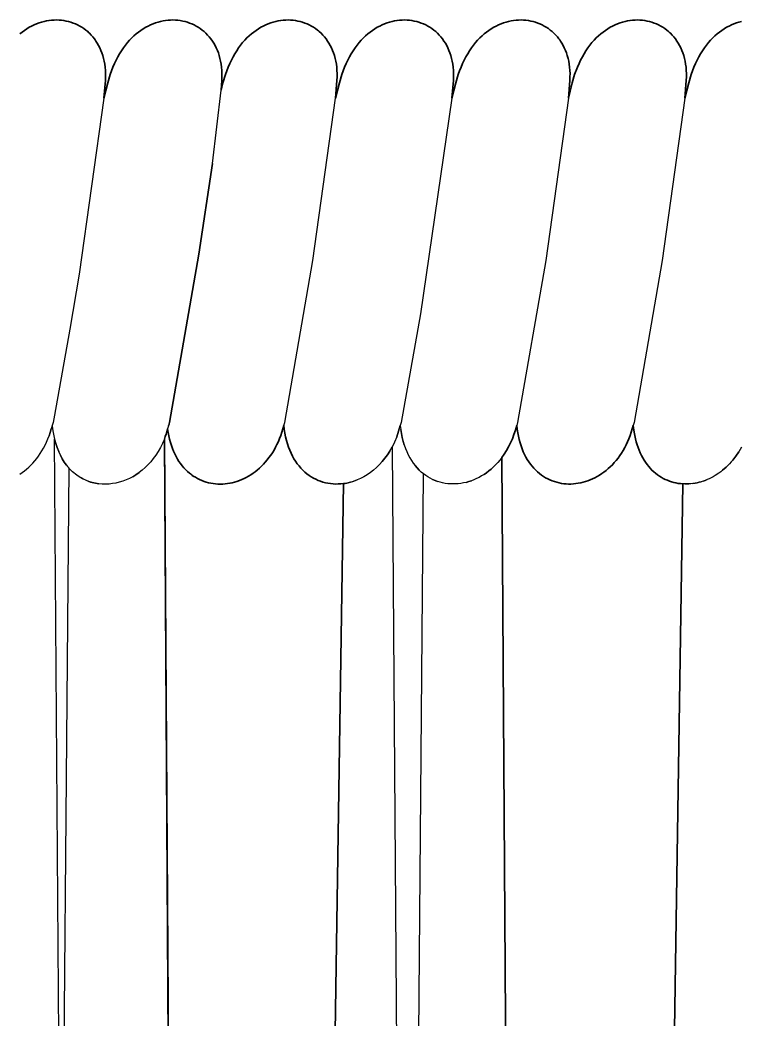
# Model space of a CAD drawing. Header units: millimetres. Extents: x 0 to 1881, y -1115 to 723.
# Drawn here: x 591.9 to 631.2, y -466.6 to -412.2 of the extents above; entities that cross this region are included whole.
import ezdxf

# ---------------------------------------------------------------- set-up
doc = ezdxf.new("R2010")
doc.units = ezdxf.units.MM
doc.layers.add('Blocks', color=7, linetype='Continuous')
doc.layers.add('Blocks$Inner', color=7, linetype='Continuous', lineweight=25, true_color=0x007f00)
doc.layers.add('Blocks$Outline', color=7, linetype='Continuous', lineweight=35, true_color=0xff3f3f)

# ---------------------------------------------------------------- blocks, each defined once
blk = doc.blocks.new('PK4 Lounge Chair Back')
at = {"layer": 'Blocks$Inner'}
for p, q in [((601.753, 381.577), (599.807, 679.991)), ((612.084, 679.341), (612.206, 679.557)), ((595.196, 677.922), (595.36, 677.829))]:
    blk.add_line(p, q, dxfattribs=at)
for points in [[(596.514, 698.551), (596.594, 699.527), (596.602, 699.712), (596.603, 699.893), (596.596, 700.069), (596.581, 700.24), (596.56, 700.406), (596.532, 700.568), (596.496, 700.724), (596.455, 700.874), (596.407, 701.02), (596.353, 701.161), (596.293, 701.296), (596.228, 701.426), (596.157, 701.55), (596.081, 701.669), (596.042, 701.726), (596, 701.782), (595.915, 701.89), (595.825, 701.993), (595.73, 702.089), (595.681, 702.135), (595.632, 702.18), (595.529, 702.265), (595.423, 702.344), (595.313, 702.417), (595.2, 702.484), (595.084, 702.545), (594.965, 702.6), (594.843, 702.649), (594.72, 702.692), (594.593, 702.728), (594.465, 702.758), (594.335, 702.782), (594.204, 702.8), (594.071, 702.81), (593.937, 702.815), (593.802, 702.812), (593.666, 702.803), (593.53, 702.788), (593.394, 702.765), (593.257, 702.736), (593.121, 702.7), (592.985, 702.657), (592.85, 702.607), (592.715, 702.55), (592.581, 702.486), (592.449, 702.414), (592.318, 702.336), (592.189, 702.25), (592.061, 702.157), (591.936, 702.056)], [(602.426, 695), (602.893, 698.991), (602.935, 699.527), (602.943, 699.712), (602.944, 699.893), (602.937, 700.069), (602.922, 700.24), (602.901, 700.406), (602.872, 700.568), (602.837, 700.724), (602.796, 700.874), (602.748, 701.02), (602.694, 701.161), (602.634, 701.296), (602.569, 701.426), (602.498, 701.55), (602.422, 701.669), (602.342, 701.782), (602.256, 701.89), (602.166, 701.993), (602.071, 702.089), (601.973, 702.18), (601.87, 702.265), (601.764, 702.344), (601.654, 702.417), (601.541, 702.484), (601.425, 702.545), (601.306, 702.6), (601.184, 702.649), (601.06, 702.692), (600.934, 702.728), (600.806, 702.758), (600.676, 702.782), (600.545, 702.8), (600.412, 702.81), (600.278, 702.815), (600.143, 702.812), (600.007, 702.803), (599.871, 702.788), (599.735, 702.765), (599.599, 702.736), (599.462, 702.7), (599.326, 702.657), (599.191, 702.607), (599.056, 702.55), (598.922, 702.486), (598.79, 702.414), (598.659, 702.336), (598.53, 702.25), (598.402, 702.157), (598.277, 702.056), (598.153, 701.948), (598.033, 701.833), (597.915, 701.71), (597.8, 701.579), (597.688, 701.441), (597.579, 701.295), (597.474, 701.141), (597.373, 700.979), (597.275, 700.81), (597.183, 700.632), (597.094, 700.447), (597.01, 700.253), (596.856, 699.842), (596.724, 699.397), (596.514, 698.551), (595.165, 688.965), (594.662, 685.978), (593.821, 681.287), (593.747, 680.892), (593.702, 680.74), (593.65, 680.546)], [(604.27, 677.905), (604.394, 677.974), (604.516, 678.048), (604.636, 678.129), (604.753, 678.215), (604.869, 678.307), (604.982, 678.405), (605.093, 678.509), (605.201, 678.618), (605.306, 678.733), (605.408, 678.854), (605.506, 678.981), (605.601, 679.113), (605.692, 679.25), (605.779, 679.394), (605.862, 679.543), (605.941, 679.697), (606.016, 679.857), (606.086, 680.023), (606.151, 680.194), (606.211, 680.371), (606.315, 680.74), (606.361, 680.892), (607.901, 689.716), (609.127, 698.55), (609.208, 699.527), (609.216, 699.712), (609.216, 699.893), (609.209, 700.069), (609.195, 700.24), (609.173, 700.406), (609.145, 700.568), (609.11, 700.724), (609.068, 700.874), (609.02, 701.02), (608.966, 701.161), (608.907, 701.296), (608.842, 701.426), (608.771, 701.55), (608.695, 701.669), (608.614, 701.782), (608.528, 701.89), (608.438, 701.993), (608.344, 702.089), (608.245, 702.18), (608.194, 702.223), (608.142, 702.265), (608.036, 702.344), (607.927, 702.417), (607.813, 702.484), (607.697, 702.545), (607.579, 702.6), (607.457, 702.649), (607.333, 702.692), (607.207, 702.728), (607.079, 702.758), (606.949, 702.782), (606.817, 702.8), (606.684, 702.81), (606.55, 702.815), (606.415, 702.812), (606.28, 702.803), (606.144, 702.788), (606.007, 702.765), (605.871, 702.736), (605.735, 702.7), (605.599, 702.657), (605.463, 702.607), (605.329, 702.55), (605.195, 702.486), (605.063, 702.414), (604.932, 702.336), (604.802, 702.25), (604.675, 702.157), (604.549, 702.056), (604.426, 701.948), (604.306, 701.833), (604.187, 701.71), (604.072, 701.579), (603.96, 701.441), (603.852, 701.295), (603.747, 701.141), (603.645, 700.979), (603.548, 700.81), (603.455, 700.632), (603.366, 700.447), (603.282, 700.253), (603.203, 700.052), (603.129, 699.842), (602.996, 699.397), (602.893, 698.991)], [(615.468, 698.55), (615.548, 699.527), (615.557, 699.712), (615.557, 699.893), (615.55, 700.069), (615.536, 700.24), (615.514, 700.406), (615.486, 700.568), (615.451, 700.724), (615.409, 700.874), (615.361, 701.02), (615.308, 701.161), (615.248, 701.296), (615.183, 701.426), (615.112, 701.55), (615.036, 701.669), (614.955, 701.782), (614.869, 701.89), (614.779, 701.993), (614.684, 702.089), (614.586, 702.18), (614.483, 702.265), (614.377, 702.344), (614.267, 702.417), (614.154, 702.484), (614.038, 702.545), (613.919, 702.6), (613.798, 702.649), (613.674, 702.692), (613.548, 702.728), (613.42, 702.758), (613.289, 702.782), (613.158, 702.8), (613.025, 702.81), (612.891, 702.815), (612.756, 702.812), (612.621, 702.803), (612.485, 702.788), (612.348, 702.765), (612.212, 702.736), (612.076, 702.7), (611.939, 702.657), (611.804, 702.607), (611.669, 702.55), (611.536, 702.486), (611.403, 702.414), (611.272, 702.336), (611.143, 702.25), (611.016, 702.157), (610.89, 702.056), (610.767, 701.948), (610.646, 701.833), (610.528, 701.71), (610.413, 701.579), (610.301, 701.441), (610.193, 701.295), (610.088, 701.141), (609.986, 700.979), (609.889, 700.81), (609.796, 700.632), (609.707, 700.447), (609.623, 700.253), (609.544, 700.052), (609.47, 699.842), (609.337, 699.397), (609.127, 698.55)], [(621.809, 698.55), (621.89, 699.527), (621.897, 699.712), (621.898, 699.893), (621.891, 700.069), (621.877, 700.24), (621.855, 700.406), (621.827, 700.568), (621.791, 700.724), (621.75, 700.874), (621.702, 701.02), (621.648, 701.161), (621.589, 701.296), (621.523, 701.426), (621.453, 701.55), (621.415, 701.61), (621.377, 701.669), (621.337, 701.726), (621.296, 701.782), (621.21, 701.89), (621.12, 701.993), (621.025, 702.089), (620.927, 702.18), (620.824, 702.265), (620.718, 702.344), (620.608, 702.417), (620.495, 702.484), (620.379, 702.545), (620.26, 702.6), (620.139, 702.649), (620.015, 702.692), (619.889, 702.728), (619.761, 702.758), (619.631, 702.782), (619.499, 702.8), (619.366, 702.81), (619.232, 702.815), (619.097, 702.812), (618.962, 702.803), (618.826, 702.788), (618.689, 702.765), (618.553, 702.736), (618.416, 702.7), (618.28, 702.657), (618.145, 702.607), (618.011, 702.55), (617.877, 702.486), (617.744, 702.414), (617.613, 702.336), (617.484, 702.25), (617.356, 702.157), (617.231, 702.056), (617.108, 701.948), (616.987, 701.833), (616.869, 701.71), (616.754, 701.579), (616.642, 701.441), (616.534, 701.295), (616.428, 701.141), (616.327, 700.979), (616.23, 700.81), (616.137, 700.632), (616.048, 700.447), (615.964, 700.253), (615.885, 700.052), (615.81, 699.842), (615.678, 699.397), (615.468, 698.55), (613.759, 686.81), (613.619, 685.994), (612.702, 680.892), (612.656, 680.74), (612.566, 680.419), (612.461, 680.115), (612.34, 679.828), (612.206, 679.557), (613.009, 568.943)], [(628.15, 698.55), (628.23, 699.527), (628.238, 699.712), (628.239, 699.893), (628.232, 700.069), (628.217, 700.24), (628.196, 700.406), (628.167, 700.568), (628.132, 700.724), (628.091, 700.874), (628.043, 701.02), (627.989, 701.161), (627.93, 701.296), (627.864, 701.426), (627.793, 701.55), (627.718, 701.669), (627.637, 701.782), (627.551, 701.89), (627.461, 701.993), (627.366, 702.089), (627.318, 702.135), (627.267, 702.18), (627.165, 702.265), (627.059, 702.344), (626.949, 702.417), (626.836, 702.484), (626.72, 702.545), (626.601, 702.6), (626.479, 702.649), (626.356, 702.692), (626.229, 702.728), (626.101, 702.758), (625.971, 702.782), (625.84, 702.8), (625.707, 702.81), (625.573, 702.815), (625.438, 702.812), (625.302, 702.803), (625.166, 702.788), (625.03, 702.765), (624.893, 702.736), (624.757, 702.7), (624.621, 702.657), (624.486, 702.607), (624.351, 702.55), (624.218, 702.486), (624.085, 702.414), (623.954, 702.336), (623.825, 702.25), (623.697, 702.157), (623.572, 702.056), (623.449, 701.948), (623.328, 701.833), (623.21, 701.71), (623.095, 701.579), (622.983, 701.441), (622.874, 701.295), (622.769, 701.141), (622.668, 700.979), (622.571, 700.81), (622.478, 700.632), (622.389, 700.447), (622.305, 700.253), (622.151, 699.842), (622.019, 699.397), (621.809, 698.55), (620.582, 689.716), (619.043, 680.892), (618.997, 680.74), (619.021, 680.537), (619.051, 680.341), (619.087, 680.151), (619.129, 679.969), (619.177, 679.793), (619.23, 679.624), (619.289, 679.462), (619.353, 679.306), (619.422, 679.158), (619.496, 679.015), (619.574, 678.88), (619.657, 678.751), (619.745, 678.629), (619.836, 678.514), (619.931, 678.405), (620.029, 678.303), (620.131, 678.207), (620.237, 678.118), (620.131, 678.207), (620.029, 678.303), (619.931, 678.405), (619.836, 678.514), (619.745, 678.629), (619.657, 678.751), (619.574, 678.88), (619.496, 679.016)], [(631.234, 702.736), (631.098, 702.7), (630.962, 702.657), (630.827, 702.607), (630.692, 702.55), (630.558, 702.486), (630.426, 702.414), (630.295, 702.336), (630.166, 702.25), (630.038, 702.157), (629.913, 702.056), (629.789, 701.948), (629.669, 701.833), (629.551, 701.71), (629.436, 701.579), (629.324, 701.441), (629.215, 701.295), (629.11, 701.141), (629.009, 700.979), (628.912, 700.81), (628.818, 700.632), (628.73, 700.447), (628.646, 700.253), (628.566, 700.052), (628.492, 699.842), (628.36, 699.397), (628.15, 698.55), (626.923, 689.716), (625.384, 680.892), (625.338, 680.74), (625.287, 680.55), (625.232, 680.366)], [(600.04, 680.719), (600.066, 680.804), (600.088, 680.892), (601.683, 690.056), (602.426, 695), (601.683, 690.056), (600.088, 680.892), (600.078, 680.847), (600.066, 680.804), (600.04, 680.719), (599.986, 680.551), (600.015, 680.357), (600.05, 680.169), (600.09, 679.988)], [(593.702, 680.74), (593.725, 680.543), (593.754, 680.352), (593.83, 679.99)], [(606.413, 680.113), (606.373, 680.315), (606.341, 680.523), (606.315, 680.74), (606.341, 680.523), (606.373, 680.314), (606.413, 680.114), (606.459, 679.92), (606.512, 679.735), (606.571, 679.557), (606.637, 679.387), (606.571, 679.557), (606.512, 679.735), (606.459, 679.92)], [(612.461, 680.115), (612.567, 680.419), (612.656, 680.74), (612.683, 680.509), (612.719, 680.287), (612.763, 680.074), (612.814, 679.869), (612.872, 679.673), (612.813, 679.869), (612.763, 680.074), (612.719, 680.287), (612.683, 680.509)], [(618.997, 680.74), (618.928, 680.484), (618.848, 680.239), (618.759, 680.005), (618.661, 679.781), (618.554, 679.567), (618.439, 679.364), (618.317, 679.171), (618.187, 678.989)], [(625.421, 680.186), (625.459, 680.013), (625.502, 679.846), (625.459, 680.013), (625.421, 680.186), (625.388, 680.364), (625.338, 680.74), (625.287, 680.55), (625.232, 680.366), (625.171, 680.187), (625.104, 680.014), (625.033, 679.846)], [(631.229, 679.557), (631.084, 679.304), (630.927, 679.067), (630.76, 678.848), (630.673, 678.744), (630.583, 678.645), (630.398, 678.459), (630.204, 678.29), (630.105, 678.212), (630.004, 678.138), (629.797, 678.003), (629.692, 677.942)], [(591.945, 678.079), (592.068, 678.164), (592.189, 678.256), (592.308, 678.353), (592.424, 678.457), (592.537, 678.567), (592.646, 678.683), (592.753, 678.805), (592.856, 678.933), (592.955, 679.067), (593.051, 679.207), (593.142, 679.354), (593.229, 679.506), (593.312, 679.665), (593.39, 679.829), (593.463, 679.999), (593.531, 680.176), (593.593, 680.358), (593.65, 680.546), (593.593, 680.358), (593.531, 680.176)], [(600.308, 679.33), (600.375, 679.182), (600.447, 679.04), (600.375, 679.182), (600.308, 679.33), (600.246, 679.484), (600.189, 679.646), (600.137, 679.813), (600.091, 679.988), (600.05, 680.169), (600.015, 680.356), (599.986, 680.551), (599.902, 680.264), (599.857, 680.125), (599.807, 679.991), (599.704, 679.757), (599.592, 679.534), (599.471, 679.323), (599.342, 679.123), (599.206, 678.935), (599.062, 678.759), (598.912, 678.594), (598.756, 678.441), (598.594, 678.299), (598.428, 678.169), (598.257, 678.051), (598.082, 677.945), (597.904, 677.852), (597.723, 677.77), (597.539, 677.7), (597.354, 677.642), (597.168, 677.597), (596.981, 677.564), (596.888, 677.552), (596.794, 677.543), (596.701, 677.538), (596.608, 677.535)], [(619.021, 680.537), (619.051, 680.341), (619.087, 680.151), (619.129, 679.969)], [(593.051, 679.207), (593.142, 679.354), (593.229, 679.506)], [(596.981, 677.564), (596.794, 677.543), (596.608, 677.535), (596.515, 677.536), (596.422, 677.539), (596.238, 677.556), (596.147, 677.569), (596.057, 677.585), (595.877, 677.627), (595.701, 677.681), (595.528, 677.749), (595.443, 677.787), (595.36, 677.829), (595.277, 677.874), (595.196, 677.922), (595.116, 677.973), (595.037, 678.027), (594.96, 678.085), (594.885, 678.146), (594.811, 678.211), (594.739, 678.278), (594.668, 678.349), (594.599, 678.423), (594.194, 629.896), (593.83, 679.99), (593.895, 679.753), (593.97, 679.526), (594.053, 679.311), (593.97, 679.526), (593.895, 679.753)], [(605.692, 679.25), (605.779, 679.394), (605.862, 679.543), (605.941, 679.697)], [(612.872, 679.673), (612.937, 679.487), (613.009, 679.308), (613.088, 679.139), (613.173, 678.979), (613.264, 678.827), (613.36, 678.683), (613.462, 678.549), (613.569, 678.423), (613.682, 678.305), (613.569, 678.423), (613.462, 678.549)], [(618.439, 679.364), (618.554, 679.567), (618.661, 679.781)], [(624.474, 443.355), (628.034, 677.553), (627.912, 677.564), (627.79, 677.58), (627.67, 677.603), (627.55, 677.63), (627.432, 677.663), (627.316, 677.702), (627.201, 677.747), (627.088, 677.797), (626.977, 677.853), (626.869, 677.914), (626.763, 677.981), (626.659, 678.054), (626.558, 678.133), (626.459, 678.217), (626.363, 678.308), (626.271, 678.404), (626.182, 678.505), (626.096, 678.613), (626.014, 678.726), (625.935, 678.846), (625.86, 678.971), (625.79, 679.102), (625.723, 679.239), (625.661, 679.382), (625.603, 679.531), (625.55, 679.685), (625.502, 679.846)], [(624.792, 679.378), (624.877, 679.528), (624.958, 679.684), (625.033, 679.846), (624.957, 679.684), (624.877, 679.528), (624.792, 679.378), (624.704, 679.233), (624.611, 679.094), (624.514, 678.961), (624.414, 678.834), (624.31, 678.713), (624.204, 678.598), (624.094, 678.488), (623.981, 678.384), (623.866, 678.287), (623.748, 678.195), (623.628, 678.109), (623.506, 678.029)], [(625.55, 679.685), (625.603, 679.531), (625.661, 679.382), (625.723, 679.239), (625.79, 679.102), (625.861, 678.971), (625.935, 678.846), (626.014, 678.726)], [(594.145, 679.109), (594.246, 678.918), (594.355, 678.74), (594.413, 678.656), (594.473, 678.575), (594.413, 678.656), (594.355, 678.74), (594.246, 678.918), (594.145, 679.109), (594.053, 679.311)], [(606.017, 444.624), (609.557, 677.568), (609.415, 677.554), (609.273, 677.546), (609.133, 677.545), (608.993, 677.552), (608.854, 677.566), (608.716, 677.587), (608.58, 677.615), (608.445, 677.651), (608.312, 677.693), (608.182, 677.743), (608.054, 677.801), (607.928, 677.866), (607.805, 677.938), (607.686, 678.017), (607.569, 678.104), (607.456, 678.198), (607.347, 678.3), (607.242, 678.41), (607.141, 678.526), (607.045, 678.651), (606.953, 678.783), (606.866, 678.922), (606.784, 679.069), (606.707, 679.224), (606.637, 679.387)], [(601.17, 678.141), (601.223, 678.098), (601.276, 678.057), (601.33, 678.017), (601.385, 677.98), (601.497, 677.909), (601.385, 677.979), (601.276, 678.057), (601.17, 678.141), (601.067, 678.231), (600.967, 678.327), (600.871, 678.43), (600.778, 678.539), (600.689, 678.654), (600.604, 678.777), (600.523, 678.905), (600.447, 679.04)], [(606.707, 679.224), (606.784, 679.069), (606.866, 678.922)], [(611.518, 678.599), (611.67, 678.766), (611.815, 678.946), (611.954, 679.138), (612.084, 679.341), (611.954, 679.138), (611.815, 678.946), (611.67, 678.766), (611.518, 678.599), (611.36, 678.443), (611.195, 678.3), (611.026, 678.169), (610.853, 678.05), (610.675, 677.944), (610.494, 677.85)], [(620.271, 359.599), (620.128, 381.577), (618.187, 678.989), (618.078, 678.849), (617.965, 678.716), (617.848, 678.591), (617.727, 678.472)], [(630.204, 678.29), (630.398, 678.459), (630.583, 678.645), (630.76, 678.848), (630.928, 679.067), (631.084, 679.304)], [(594.473, 678.575), (594.535, 678.497), (594.599, 678.423)], [(598.595, 678.299), (598.756, 678.44), (598.912, 678.594)], [(600.523, 678.905), (600.604, 678.777), (600.689, 678.654)], [(600.778, 678.539), (600.871, 678.43), (600.967, 678.327)], [(604.869, 678.307), (604.982, 678.405), (605.093, 678.509)], [(617.216, 678.068), (617.348, 678.158), (617.477, 678.256), (617.604, 678.36), (617.727, 678.472), (617.604, 678.36), (617.477, 678.256), (617.348, 678.158), (617.216, 678.068), (617.081, 677.984), (616.945, 677.908), (616.807, 677.839), (616.667, 677.777), (616.526, 677.723)], [(623.866, 678.287), (623.981, 678.384), (624.094, 678.488), (624.204, 678.598), (624.31, 678.713)], [(626.096, 678.613), (626.182, 678.505), (626.271, 678.404)], [(598.082, 677.945), (598.257, 678.051), (598.428, 678.169)], [(603.243, 677.567), (603.374, 677.588), (603.504, 677.616), (603.634, 677.649), (603.763, 677.688), (603.891, 677.734), (604.019, 677.785), (604.145, 677.842), (604.27, 677.905), (604.145, 677.842), (604.019, 677.785), (603.891, 677.734), (603.763, 677.688), (603.634, 677.649), (603.504, 677.615), (603.374, 677.588), (603.243, 677.567), (603.113, 677.551), (602.983, 677.542), (602.853, 677.539), (602.723, 677.542), (602.594, 677.55), (602.466, 677.566), (602.34, 677.587), (602.214, 677.614), (602.09, 677.648), (601.967, 677.687), (601.847, 677.733), (601.728, 677.785), (601.611, 677.844), (601.497, 677.909)], [(607.806, 677.938), (607.928, 677.865), (608.054, 677.801), (608.182, 677.743)], [(611.195, 678.3), (611.026, 678.169), (610.853, 678.05), (610.675, 677.944), (610.495, 677.85), (610.31, 677.768), (610.124, 677.699), (610.03, 677.669), (609.936, 677.643), (609.746, 677.599), (609.557, 677.568)], [(611.078, 381.577), (611.096, 382.664), (611.814, 425.782), (613.009, 568.943), (613.92, 678.096), (613.798, 678.197), (613.682, 678.305)], [(614.418, 677.791), (614.55, 677.734), (614.683, 677.684), (614.549, 677.733), (614.418, 677.791), (614.289, 677.855), (614.163, 677.928), (614.04, 678.008), (613.92, 678.096)], [(622.479, 677.608), (622.611, 677.639), (622.742, 677.677), (622.872, 677.72), (622.742, 677.677), (622.611, 677.639), (622.479, 677.608), (622.347, 677.583), (622.215, 677.564), (622.083, 677.551), (621.951, 677.544), (621.82, 677.544), (621.689, 677.55), (621.559, 677.562), (621.43, 677.581), (621.302, 677.606), (621.176, 677.637), (621.051, 677.675), (620.928, 677.719), (620.807, 677.769), (620.688, 677.826), (620.571, 677.889), (620.457, 677.959), (620.345, 678.035), (620.237, 678.118)], [(623.748, 678.195), (623.628, 678.109), (623.506, 678.029), (623.382, 677.955), (623.257, 677.887), (623.13, 677.826), (623.001, 677.77), (622.872, 677.72)], [(626.659, 678.054), (626.763, 677.982), (626.869, 677.914)], [(630.004, 678.138), (629.901, 678.068), (629.797, 678.003), (629.692, 677.942), (629.586, 677.885), (629.478, 677.833), (629.37, 677.785), (629.26, 677.741), (629.15, 677.702), (629.039, 677.667), (628.929, 677.637), (628.817, 677.611), (628.705, 677.589), (628.593, 677.572), (628.481, 677.56), (628.369, 677.551)], [(595.528, 677.749), (595.614, 677.713), (595.701, 677.681), (595.788, 677.652), (595.877, 677.627), (595.966, 677.604), (596.056, 677.585), (596.238, 677.556)], [(601.847, 677.733), (601.967, 677.687), (602.09, 677.648)], [(602.466, 677.566), (602.594, 677.551), (602.723, 677.542)], [(608.445, 677.65), (608.58, 677.615), (608.716, 677.587)], [(609.273, 677.546), (609.415, 677.553), (609.557, 677.568), (609.652, 677.582), (609.746, 677.599), (609.936, 677.643), (610.124, 677.699), (610.31, 677.768)], [(616.241, 677.635), (616.384, 677.675), (616.526, 677.723), (616.384, 677.676), (616.241, 677.635), (616.097, 677.603), (615.954, 677.577), (615.809, 677.559), (615.666, 677.549), (615.522, 677.546), (615.379, 677.55), (615.237, 677.562), (615.097, 677.581), (614.957, 677.608), (614.819, 677.642), (614.683, 677.684)], [(620.807, 677.769), (620.928, 677.719), (621.051, 677.675)], [(621.951, 677.544), (622.083, 677.551), (622.215, 677.564), (622.347, 677.583)], [(628.145, 677.548), (628.257, 677.547), (628.369, 677.551), (628.257, 677.547), (628.145, 677.548), (628.034, 677.553)], [(628.593, 677.572), (628.705, 677.589), (628.817, 677.611), (628.928, 677.637), (629.039, 677.667)], [(629.15, 677.702), (629.26, 677.742), (629.37, 677.785)]]:
    blk.add_lwpolyline(points, dxfattribs=at)
at = {"layer": 'Blocks$Outline'}
for points in [[(596.514, 698.551), (596.594, 699.527), (596.602, 699.712), (596.603, 699.893), (596.596, 700.069), (596.581, 700.24), (596.56, 700.406), (596.532, 700.568), (596.496, 700.724), (596.455, 700.874), (596.407, 701.02), (596.353, 701.161), (596.293, 701.296), (596.228, 701.426), (596.157, 701.55), (596.081, 701.669), (596.042, 701.726), (596, 701.782), (595.915, 701.89), (595.825, 701.993), (595.73, 702.089), (595.681, 702.135), (595.632, 702.18), (595.529, 702.265), (595.423, 702.344), (595.313, 702.417), (595.2, 702.484), (595.084, 702.545), (594.965, 702.6), (594.843, 702.649), (594.72, 702.692), (594.593, 702.728), (594.465, 702.758), (594.335, 702.782), (594.204, 702.8), (594.071, 702.81), (593.937, 702.815), (593.802, 702.812), (593.666, 702.803), (593.53, 702.788), (593.394, 702.765), (593.257, 702.736), (593.121, 702.7), (592.985, 702.657), (592.85, 702.607), (592.715, 702.55), (592.581, 702.486), (592.449, 702.414), (592.318, 702.336), (592.189, 702.25), (592.061, 702.157), (591.936, 702.056)], [(602.893, 698.991), (602.935, 699.527), (602.943, 699.712), (602.944, 699.893), (602.937, 700.069), (602.922, 700.24), (602.901, 700.406), (602.872, 700.568), (602.837, 700.724), (602.796, 700.874), (602.748, 701.02), (602.694, 701.161), (602.634, 701.296), (602.569, 701.426), (602.498, 701.55), (602.422, 701.669), (602.342, 701.782), (602.256, 701.89), (602.166, 701.993), (602.071, 702.089), (601.973, 702.18), (601.87, 702.265), (601.764, 702.344), (601.654, 702.417), (601.541, 702.484), (601.425, 702.545), (601.306, 702.6), (601.184, 702.649), (601.06, 702.692), (600.934, 702.728), (600.806, 702.758), (600.676, 702.782), (600.545, 702.8), (600.412, 702.81), (600.278, 702.815), (600.143, 702.812), (600.007, 702.803), (599.871, 702.788), (599.735, 702.765), (599.599, 702.736), (599.462, 702.7), (599.326, 702.657), (599.191, 702.607), (599.056, 702.55), (598.922, 702.486), (598.79, 702.414), (598.659, 702.336), (598.53, 702.25), (598.402, 702.157), (598.277, 702.056), (598.153, 701.948), (598.033, 701.833), (597.915, 701.71), (597.8, 701.579), (597.688, 701.441), (597.579, 701.295), (597.474, 701.141), (597.373, 700.979), (597.275, 700.81), (597.183, 700.632), (597.094, 700.447), (597.01, 700.253), (596.856, 699.842), (596.724, 699.397), (596.514, 698.551)], [(609.127, 698.55), (609.208, 699.527), (609.216, 699.712), (609.216, 699.893), (609.209, 700.069), (609.195, 700.24), (609.173, 700.406), (609.145, 700.568), (609.11, 700.724), (609.068, 700.874), (609.02, 701.02), (608.966, 701.161), (608.907, 701.296), (608.842, 701.426), (608.771, 701.55), (608.695, 701.669), (608.614, 701.782), (608.528, 701.89), (608.438, 701.993), (608.344, 702.089), (608.245, 702.18), (608.194, 702.223), (608.142, 702.265), (608.036, 702.344), (607.927, 702.417), (607.813, 702.484), (607.697, 702.545), (607.579, 702.6), (607.457, 702.649), (607.333, 702.692), (607.207, 702.728), (607.079, 702.758), (606.949, 702.782), (606.817, 702.8), (606.684, 702.81), (606.55, 702.815), (606.415, 702.812), (606.28, 702.803), (606.144, 702.788), (606.007, 702.765), (605.871, 702.736), (605.735, 702.7), (605.599, 702.657), (605.463, 702.607), (605.329, 702.55), (605.195, 702.486), (605.063, 702.414), (604.932, 702.336), (604.802, 702.25), (604.675, 702.157), (604.549, 702.056), (604.426, 701.948), (604.306, 701.833), (604.187, 701.71), (604.072, 701.579), (603.96, 701.441), (603.852, 701.295), (603.747, 701.141), (603.645, 700.979), (603.548, 700.81), (603.455, 700.632), (603.366, 700.447), (603.282, 700.253), (603.203, 700.052), (603.129, 699.842), (602.996, 699.397), (602.893, 698.991)], [(615.468, 698.55), (615.548, 699.527), (615.557, 699.712), (615.557, 699.893), (615.55, 700.069), (615.536, 700.24), (615.514, 700.406), (615.486, 700.568), (615.451, 700.724), (615.409, 700.874), (615.361, 701.02), (615.308, 701.161), (615.248, 701.296), (615.183, 701.426), (615.112, 701.55), (615.036, 701.669), (614.955, 701.782), (614.869, 701.89), (614.779, 701.993), (614.684, 702.089), (614.586, 702.18), (614.483, 702.265), (614.377, 702.344), (614.267, 702.417), (614.154, 702.484), (614.038, 702.545), (613.919, 702.6), (613.798, 702.649), (613.674, 702.692), (613.548, 702.728), (613.42, 702.758), (613.289, 702.782), (613.158, 702.8), (613.025, 702.81), (612.891, 702.815), (612.756, 702.812), (612.621, 702.803), (612.485, 702.788), (612.348, 702.765), (612.212, 702.736), (612.076, 702.7), (611.939, 702.657), (611.804, 702.607), (611.669, 702.55), (611.536, 702.486), (611.403, 702.414), (611.272, 702.336), (611.143, 702.25), (611.016, 702.157), (610.89, 702.056), (610.767, 701.948), (610.646, 701.833), (610.528, 701.71), (610.413, 701.579), (610.301, 701.441), (610.193, 701.295), (610.088, 701.141), (609.986, 700.979), (609.889, 700.81), (609.796, 700.632), (609.707, 700.447), (609.623, 700.253), (609.544, 700.052), (609.47, 699.842), (609.337, 699.397), (609.127, 698.55)], [(621.809, 698.55), (621.89, 699.527), (621.897, 699.712), (621.898, 699.893), (621.891, 700.069), (621.877, 700.24), (621.855, 700.406), (621.827, 700.568), (621.791, 700.724), (621.75, 700.874), (621.702, 701.02), (621.648, 701.161), (621.589, 701.296), (621.523, 701.426), (621.453, 701.55), (621.415, 701.61), (621.377, 701.669), (621.337, 701.726), (621.296, 701.782), (621.21, 701.89), (621.12, 701.993), (621.025, 702.089), (620.927, 702.18), (620.824, 702.265), (620.718, 702.344), (620.608, 702.417), (620.495, 702.484), (620.379, 702.545), (620.26, 702.6), (620.139, 702.649), (620.015, 702.692), (619.889, 702.728), (619.761, 702.758), (619.631, 702.782), (619.499, 702.8), (619.366, 702.81), (619.232, 702.815), (619.097, 702.812), (618.962, 702.803), (618.826, 702.788), (618.689, 702.765), (618.553, 702.736), (618.416, 702.7), (618.28, 702.657), (618.145, 702.607), (618.011, 702.55), (617.877, 702.486), (617.744, 702.414), (617.613, 702.336), (617.484, 702.25), (617.356, 702.157), (617.231, 702.056), (617.108, 701.948), (616.987, 701.833), (616.869, 701.71), (616.754, 701.579), (616.642, 701.441), (616.534, 701.295), (616.428, 701.141), (616.327, 700.979), (616.23, 700.81), (616.137, 700.632), (616.048, 700.447), (615.964, 700.253), (615.885, 700.052), (615.81, 699.842), (615.678, 699.397), (615.468, 698.55)], [(628.15, 698.55), (628.23, 699.527), (628.238, 699.712), (628.239, 699.893), (628.232, 700.069), (628.217, 700.24), (628.196, 700.406), (628.167, 700.568), (628.132, 700.724), (628.091, 700.874), (628.043, 701.02), (627.989, 701.161), (627.93, 701.296), (627.864, 701.426), (627.793, 701.55), (627.718, 701.669), (627.637, 701.782), (627.551, 701.89), (627.461, 701.993), (627.366, 702.089), (627.318, 702.135), (627.267, 702.18), (627.165, 702.265), (627.059, 702.344), (626.949, 702.417), (626.836, 702.484), (626.72, 702.545), (626.601, 702.6), (626.479, 702.649), (626.356, 702.692), (626.229, 702.728), (626.101, 702.758), (625.971, 702.782), (625.84, 702.8), (625.707, 702.81), (625.573, 702.815), (625.438, 702.812), (625.302, 702.803), (625.166, 702.788), (625.03, 702.765), (624.893, 702.736), (624.757, 702.7), (624.621, 702.657), (624.486, 702.607), (624.351, 702.55), (624.218, 702.486), (624.085, 702.414), (623.954, 702.336), (623.825, 702.25), (623.697, 702.157), (623.572, 702.056), (623.449, 701.948), (623.328, 701.833), (623.21, 701.71), (623.095, 701.579), (622.983, 701.441), (622.874, 701.295), (622.769, 701.141), (622.668, 700.979), (622.571, 700.81), (622.478, 700.632), (622.389, 700.447), (622.305, 700.253), (622.151, 699.842), (622.019, 699.397), (621.809, 698.55)], [(631.234, 702.736), (631.098, 702.7), (630.962, 702.657), (630.827, 702.607), (630.692, 702.55), (630.558, 702.486), (630.426, 702.414), (630.295, 702.336), (630.166, 702.25), (630.038, 702.157), (629.913, 702.056), (629.789, 701.948), (629.669, 701.833), (629.551, 701.71), (629.436, 701.579), (629.324, 701.441), (629.215, 701.295), (629.11, 701.141), (629.009, 700.979), (628.912, 700.81), (628.818, 700.632), (628.73, 700.447), (628.646, 700.253), (628.566, 700.052), (628.492, 699.842), (628.36, 699.397), (628.15, 698.55)], [(604.27, 677.905), (604.394, 677.974), (604.516, 678.048), (604.636, 678.129), (604.753, 678.215), (604.869, 678.307), (604.982, 678.405), (605.093, 678.509), (605.201, 678.618), (605.306, 678.733), (605.408, 678.854), (605.506, 678.981), (605.601, 679.113), (605.692, 679.25), (605.779, 679.394), (605.862, 679.543), (605.941, 679.697), (606.016, 679.857), (606.086, 680.023), (606.151, 680.194), (606.211, 680.371), (606.315, 680.74)], [(606.315, 680.74), (606.341, 680.523), (606.373, 680.315), (606.413, 680.113)], [(618.187, 678.989), (618.317, 679.171), (618.439, 679.364), (618.554, 679.567), (618.661, 679.781), (618.759, 680.005), (618.848, 680.239), (618.928, 680.484), (618.997, 680.74)], [(618.997, 680.74), (619.021, 680.537), (619.021, 680.537)], [(625.033, 679.846), (625.104, 680.014), (625.171, 680.187), (625.232, 680.366), (625.287, 680.55), (625.338, 680.74), (625.388, 680.364), (625.421, 680.186)], [(599.807, 679.991), (599.857, 680.125), (599.902, 680.264), (599.986, 680.551), (600.015, 680.356), (600.05, 680.169), (600.091, 679.988), (600.137, 679.813), (600.189, 679.646), (600.246, 679.484), (600.308, 679.33), (600.308, 679.33)], [(606.413, 680.113), (606.459, 679.92), (606.512, 679.735), (606.571, 679.557), (606.637, 679.387)], [(619.021, 680.537), (619.051, 680.341), (619.087, 680.151), (619.129, 679.969)], [(625.421, 680.186), (625.459, 680.013), (625.502, 679.846)], [(601.753, 381.577), (599.807, 679.991)], [(619.129, 679.969), (619.177, 679.793), (619.23, 679.624), (619.289, 679.462), (619.353, 679.306), (619.422, 679.158), (619.496, 679.015), (619.574, 678.88), (619.657, 678.751), (619.745, 678.629), (619.836, 678.514), (619.931, 678.405), (620.029, 678.303), (620.131, 678.207), (620.237, 678.118)], [(625.502, 679.846), (625.55, 679.685), (625.603, 679.531), (625.661, 679.382), (625.723, 679.239), (625.79, 679.102), (625.86, 678.971), (625.935, 678.846), (626.014, 678.726), (626.096, 678.613), (626.182, 678.505), (626.271, 678.404), (626.363, 678.308), (626.459, 678.217), (626.558, 678.133), (626.659, 678.054), (626.763, 677.981), (626.869, 677.914), (626.977, 677.853), (627.088, 677.797), (627.201, 677.747), (627.316, 677.702), (627.432, 677.663), (627.55, 677.63), (627.67, 677.603), (627.79, 677.58), (627.912, 677.564), (628.034, 677.553), (624.474, 443.355)], [(624.792, 679.378), (624.877, 679.528), (624.958, 679.684), (625.033, 679.846)], [(600.308, 679.33), (600.375, 679.182), (600.447, 679.04), (600.447, 679.04)], [(600.447, 679.04), (600.523, 678.905)], [(606.637, 679.387), (606.707, 679.224), (606.784, 679.069), (606.866, 678.922), (606.953, 678.783), (607.045, 678.651), (607.141, 678.526), (607.242, 678.41), (607.347, 678.3), (607.456, 678.198), (607.569, 678.104), (607.686, 678.017), (607.805, 677.938), (607.928, 677.866), (608.054, 677.801), (608.182, 677.743), (608.312, 677.693), (608.445, 677.651), (608.58, 677.615), (608.716, 677.587), (608.854, 677.566), (608.993, 677.552), (609.133, 677.545), (609.273, 677.546), (609.415, 677.554), (609.557, 677.568), (606.017, 444.624)], [(620.128, 381.577), (618.187, 678.989)], [(624.31, 678.713), (624.414, 678.834), (624.514, 678.961), (624.611, 679.094), (624.704, 679.233), (624.792, 679.378)], [(600.523, 678.905), (600.604, 678.777), (600.689, 678.654)], [(600.689, 678.654), (600.778, 678.539)], [(600.778, 678.539), (600.871, 678.43), (600.967, 678.327)], [(623.866, 678.287), (623.981, 678.384), (624.094, 678.488), (624.204, 678.598), (624.31, 678.713)], [(600.967, 678.327), (600.967, 678.327), (601.067, 678.231), (601.17, 678.141)], [(601.17, 678.141), (601.223, 678.098), (601.276, 678.057), (601.33, 678.017), (601.385, 677.98), (601.497, 677.909)], [(601.497, 677.909), (601.611, 677.844), (601.728, 677.785), (601.847, 677.733)], [(603.243, 677.567), (603.374, 677.588), (603.504, 677.616), (603.634, 677.649), (603.763, 677.688), (603.891, 677.734), (604.019, 677.785), (604.145, 677.842), (604.27, 677.905)], [(620.237, 678.118), (620.345, 678.035), (620.457, 677.959), (620.571, 677.889), (620.688, 677.826), (620.807, 677.769)], [(622.872, 677.72), (623.001, 677.77), (623.13, 677.826), (623.257, 677.887), (623.382, 677.955), (623.506, 678.029), (623.628, 678.109), (623.748, 678.195)], [(623.748, 678.195), (623.866, 678.287), (623.866, 678.287)], [(601.847, 677.733), (601.967, 677.687), (602.09, 677.648)], [(602.09, 677.648), (602.09, 677.648), (602.214, 677.614), (602.34, 677.587), (602.466, 677.566)], [(602.466, 677.566), (602.594, 677.551), (602.723, 677.542)], [(602.723, 677.542), (602.853, 677.539), (602.983, 677.542), (603.113, 677.551), (603.243, 677.567)], [(620.807, 677.769), (620.928, 677.719), (621.051, 677.675)], [(621.051, 677.675), (621.176, 677.637), (621.302, 677.606), (621.43, 677.581), (621.559, 677.562), (621.689, 677.55), (621.82, 677.544), (621.951, 677.544)], [(621.951, 677.544), (622.083, 677.551), (622.215, 677.564), (622.347, 677.583)], [(622.347, 677.583), (622.479, 677.608)], [(622.479, 677.608), (622.611, 677.639), (622.742, 677.677), (622.872, 677.72)]]:
    blk.add_lwpolyline(points, dxfattribs=at)

msp = doc.modelspace()

# ---------------------------------------------------------------- block references
at = {"layer": 'Blocks'}
msp.add_blockref('PK4 Lounge Chair Back', (0, -1115.029), dxfattribs=at)

doc.saveas('drawing.dxf')
